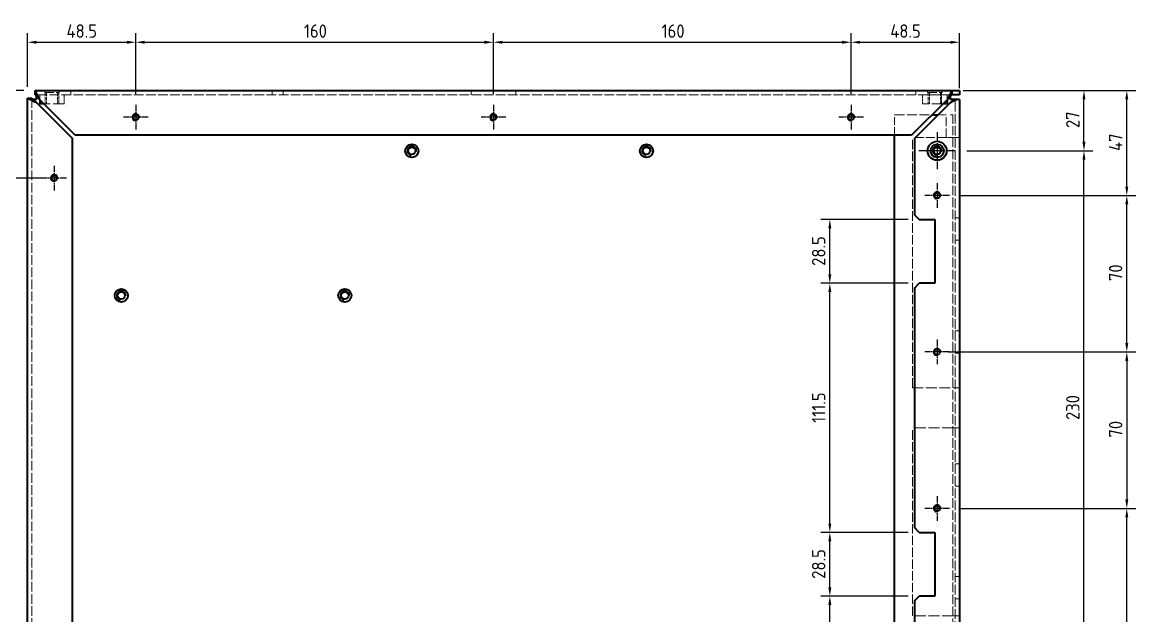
# Model space of a CAD drawing. Header units: millimetres. Extents: x 0 to 2378, y 0 to 1682.
# Drawn here: x 448.2 to 946.3, y 1001.7 to 1267.2 of the extents above; entities that cross this region are included whole.
import ezdxf

# ---------------------------------------------------------------- set-up
doc = ezdxf.new("R2010")
doc.units = ezdxf.units.MM
doc.header["$LTSCALE"] = 2
doc.linetypes.add('CHAIN', pattern=[0.3543, 0.2362, -0.0295, 0.0591, -0.0295])
doc.linetypes.add('DASHED', pattern=[0.2067, 0.1654, -0.0413])
for name, color, linetype, lineweight in [('가려진 것(ISO)', 2, 'DASHED', 18), ('가시적인 것(ISO)', 3, 'Continuous', 40), ('가시적인 좁은 것(ISO)', 3, 'Continuous', 35), ('중심 표식(ISO)', 1, 'Continuous', 25), ('치수(ISO)', 2, 'Continuous', 25)]:
    doc.layers.add(name, color=color, linetype=linetype, lineweight=lineweight)
doc.styles.add('치수 텍스트_PSTEK_POSCO', font='isocp.shx')
doc.dimstyles.new('치수_PSTEK_POSCO', dxfattribs={"dimscale": 2, "dimtxt": 3, "dimasz": 2, "dimexe": 2, "dimexo": 2.5, "dimgap": 1, "dimtad": 1, "dimrnd": 1e-08, "dimdsep": 46, "dimtxsty": '치수 텍스트_PSTEK_POSCO', "dimcen": 0.09, "dimdle": 10, "dimclrd": 7, "dimclre": 7, "dimclrt": 2, "dimadec": 1, "dimazin": 2, "dimtfac": 1, "dimtmove": 0, "dimatfit": 3, "dimfxl": 0, "dimtolj": 1, "dimlwd": -1, "dimlwe": -1, "dimarcsym": 0})

# ---------------------------------------------------------------- blocks, each defined once
blk = doc.blocks.new('*D30')
at = {"layer": 'Defpoints', "color": 0, "transparency": 16777216}
for p in [(416.75, 1197.5), (462.47, 1197.5), (456.97, 995)]:
    blk.add_point(p, dxfattribs=at)
at = {"layer": '치수(ISO)', "color": 7, "transparency": 16777216}
for p, q in [((457.47, 1197.5), (412.75, 1197.5)), ((416.75, 999), (416.75, 1193.5)), ((451.97, 995), (412.75, 995))]:
    blk.add_line(p, q, dxfattribs=at)
for points in [[(416.08, 1193.5), (417.42, 1193.5), (416.75, 1197.5)], [(416.08, 999), (417.42, 999), (416.75, 995)]]:
    blk.add_solid(points, dxfattribs=at)
at = {"layer": '치수(ISO)', "color": 2, "transparency": 16777216, "insert": (411.75, 1087.66), "char_height": 6, "attachment_point": 4, "rotation": 90, "style": '치수 텍스트_PSTEK_POSCO'}
blk.add_mtext('\\A1;202.5', dxfattribs=at)
blk = doc.blocks.new('*D31')
at = {"layer": 'Defpoints', "color": 0, "transparency": 16777216}
for p in [(416.75, 1236.75), (453.88, 1236.75), (462.47, 1197.5)]:
    blk.add_point(p, dxfattribs=at)
at = {"layer": '치수(ISO)', "color": 7, "transparency": 16777216}
for p, q in [((448.88, 1236.75), (412.75, 1236.75)), ((416.75, 1201.5), (416.75, 1232.75)), ((457.47, 1197.5), (412.75, 1197.5))]:
    blk.add_line(p, q, dxfattribs=at)
for points in [[(416.08, 1232.75), (417.42, 1232.75), (416.75, 1236.75)], [(416.08, 1201.5), (417.42, 1201.5), (416.75, 1197.5)]]:
    blk.add_solid(points, dxfattribs=at)
at = {"layer": '치수(ISO)', "color": 2, "transparency": 16777216, "insert": (411.75, 1208.61), "char_height": 6, "attachment_point": 4, "rotation": 90, "style": '치수 텍스트_PSTEK_POSCO'}
blk.add_mtext('\\A1;39.25', dxfattribs=at)
blk = doc.blocks.new('*D32')
at = {"layer": 'Defpoints', "color": 0, "transparency": 16777216}
for p in [(498.97, 1258.29), (450.47, 1233.33), (498.97, 1230.25)]:
    blk.add_point(p, dxfattribs=at)
at = {"layer": '치수(ISO)', "color": 7, "transparency": 16777216}
for p, q in [((450.47, 1238.33), (450.47, 1262.29)), ((498.97, 1235.25), (498.97, 1262.29)), ((454.47, 1258.29), (494.97, 1258.29))]:
    blk.add_line(p, q, dxfattribs=at)
for points in [[(454.47, 1258.95), (454.47, 1257.62), (450.47, 1258.29)], [(494.97, 1258.95), (494.97, 1257.62), (498.97, 1258.29)]]:
    blk.add_solid(points, dxfattribs=at)
at = {"layer": '치수(ISO)', "color": 2, "transparency": 16777216, "insert": (467.98, 1263.29), "char_height": 6, "attachment_point": 4, "style": '치수 텍스트_PSTEK_POSCO'}
blk.add_mtext('\\A1;48.5', dxfattribs=at)
blk = doc.blocks.new('*D33')
at = {"layer": 'Defpoints', "color": 0, "transparency": 16777216}
for p in [(658.97, 1258.29), (498.97, 1230.25), (658.97, 1230.25)]:
    blk.add_point(p, dxfattribs=at)
at = {"layer": '치수(ISO)', "color": 7, "transparency": 16777216}
for p, q in [((498.97, 1235.25), (498.97, 1262.29)), ((658.97, 1235.25), (658.97, 1262.29)), ((502.97, 1258.29), (654.97, 1258.29))]:
    blk.add_line(p, q, dxfattribs=at)
for points in [[(502.97, 1258.95), (502.97, 1257.62), (498.97, 1258.29)], [(654.97, 1258.95), (654.97, 1257.62), (658.97, 1258.29)]]:
    blk.add_solid(points, dxfattribs=at)
at = {"layer": '치수(ISO)', "color": 2, "transparency": 16777216, "insert": (574.19, 1263.29), "char_height": 6, "attachment_point": 4, "style": '치수 텍스트_PSTEK_POSCO'}
blk.add_mtext('\\A1;160', dxfattribs=at)
blk = doc.blocks.new('*D34')
at = {"layer": 'Defpoints', "color": 0, "transparency": 16777216}
for p in [(818.97, 1258.29), (658.97, 1230.25), (818.97, 1230.25)]:
    blk.add_point(p, dxfattribs=at)
at = {"layer": '치수(ISO)', "color": 7, "transparency": 16777216}
for p, q in [((658.97, 1235.25), (658.97, 1262.29)), ((818.97, 1235.25), (818.97, 1262.29)), ((662.97, 1258.29), (814.97, 1258.29))]:
    blk.add_line(p, q, dxfattribs=at)
for points in [[(662.97, 1258.95), (662.97, 1257.62), (658.97, 1258.29)], [(814.97, 1258.95), (814.97, 1257.62), (818.97, 1258.29)]]:
    blk.add_solid(points, dxfattribs=at)
at = {"layer": '치수(ISO)', "color": 2, "transparency": 16777216, "insert": (734.19, 1263.29), "char_height": 6, "attachment_point": 4, "style": '치수 텍스트_PSTEK_POSCO'}
blk.add_mtext('\\A1;160', dxfattribs=at)
blk = doc.blocks.new('*D35')
at = {"layer": 'Defpoints', "color": 0, "transparency": 16777216}
for p in [(867.47, 1258.29), (867.47, 1232.75), (818.97, 1230.25)]:
    blk.add_point(p, dxfattribs=at)
at = {"layer": '치수(ISO)', "color": 7, "transparency": 16777216}
for p, q in [((818.97, 1235.25), (818.97, 1262.29)), ((867.47, 1237.75), (867.47, 1262.29)), ((822.97, 1258.29), (863.47, 1258.29))]:
    blk.add_line(p, q, dxfattribs=at)
for points in [[(822.97, 1258.95), (822.97, 1257.62), (818.97, 1258.29)], [(863.47, 1258.95), (863.47, 1257.62), (867.47, 1258.29)]]:
    blk.add_solid(points, dxfattribs=at)
at = {"layer": '치수(ISO)', "color": 2, "transparency": 16777216, "insert": (836.52, 1263.29), "char_height": 6, "attachment_point": 4, "style": '치수 텍스트_PSTEK_POSCO'}
blk.add_mtext('\\A1;48.5', dxfattribs=at)
blk = doc.blocks.new('*D36')
at = {"layer": 'Defpoints', "color": 0, "transparency": 16777216}
for p in [(864.06, 1236.75), (923.17, 1236.75), (865.72, 1209.75)]:
    blk.add_point(p, dxfattribs=at)
at = {"layer": '치수(ISO)', "color": 7, "transparency": 16777216}
for p, q in [((869.06, 1236.75), (927.17, 1236.75)), ((923.17, 1213.75), (923.17, 1232.75)), ((870.72, 1209.75), (927.17, 1209.75))]:
    blk.add_line(p, q, dxfattribs=at)
for points in [[(922.5, 1232.75), (923.83, 1232.75), (923.17, 1236.75)], [(922.5, 1213.75), (923.83, 1213.75), (923.17, 1209.75)]]:
    blk.add_solid(points, dxfattribs=at)
at = {"layer": '치수(ISO)', "color": 2, "transparency": 16777216, "insert": (918.17, 1219.89), "char_height": 6, "attachment_point": 4, "rotation": 90, "style": '치수 텍스트_PSTEK_POSCO'}
blk.add_mtext('\\A1;27', dxfattribs=at)
blk = doc.blocks.new('*D38')
at = {"layer": 'Defpoints', "color": 0, "transparency": 16777216}
for p in [(864.06, 1236.75), (942.33, 1236.75), (862.97, 1189.75)]:
    blk.add_point(p, dxfattribs=at)
at = {"layer": '치수(ISO)', "color": 7, "transparency": 16777216}
for p, q in [((869.06, 1236.75), (946.33, 1236.75)), ((942.33, 1193.75), (942.33, 1232.75)), ((867.97, 1189.75), (946.33, 1189.75))]:
    blk.add_line(p, q, dxfattribs=at)
for points in [[(941.66, 1232.75), (942.99, 1232.75), (942.33, 1236.75)], [(941.66, 1193.75), (942.99, 1193.75), (942.33, 1189.75)]]:
    blk.add_solid(points, dxfattribs=at)
at = {"layer": '치수(ISO)', "color": 2, "transparency": 16777216, "insert": (937.33, 1209.67), "char_height": 6, "attachment_point": 4, "rotation": 90, "style": '치수 텍스트_PSTEK_POSCO'}
blk.add_mtext('\\A1;47', dxfattribs=at)
blk = doc.blocks.new('*D39')
at = {"layer": 'Defpoints', "color": 0, "transparency": 16777216}
for p in [(862.97, 1189.75), (942.33, 1189.75), (857.47, 1119.75)]:
    blk.add_point(p, dxfattribs=at)
at = {"layer": '치수(ISO)', "color": 7, "transparency": 16777216}
for p, q in [((867.97, 1189.75), (946.33, 1189.75)), ((942.33, 1123.75), (942.33, 1185.75)), ((862.47, 1119.75), (946.33, 1119.75))]:
    blk.add_line(p, q, dxfattribs=at)
for points in [[(941.66, 1185.75), (942.99, 1185.75), (942.33, 1189.75)], [(941.66, 1123.75), (942.99, 1123.75), (942.33, 1119.75)]]:
    blk.add_solid(points, dxfattribs=at)
at = {"layer": '치수(ISO)', "color": 2, "transparency": 16777216, "insert": (937.33, 1151.46), "char_height": 6, "attachment_point": 4, "rotation": 90, "style": '치수 텍스트_PSTEK_POSCO'}
blk.add_mtext('\\A1;70', dxfattribs=at)
blk = doc.blocks.new('*D40')
at = {"layer": 'Defpoints', "color": 0, "transparency": 16777216}
for p in [(862.97, 1049.75), (942.33, 1049.75), (862.97, 894.75)]:
    blk.add_point(p, dxfattribs=at)
at = {"layer": '치수(ISO)', "color": 7, "transparency": 16777216}
for p, q in [((867.97, 1049.75), (946.33, 1049.75)), ((942.33, 898.75), (942.33, 1045.75)), ((867.97, 894.75), (946.33, 894.75))]:
    blk.add_line(p, q, dxfattribs=at)
for points in [[(941.66, 1045.75), (942.99, 1045.75), (942.33, 1049.75)], [(941.66, 898.75), (942.99, 898.75), (942.33, 894.75)]]:
    blk.add_solid(points, dxfattribs=at)
at = {"layer": '치수(ISO)', "color": 2, "transparency": 16777216, "insert": (937.33, 967.34), "char_height": 6, "attachment_point": 4, "rotation": 90, "style": '치수 텍스트_PSTEK_POSCO'}
blk.add_mtext('\\A1;155', dxfattribs=at)
blk = doc.blocks.new('*D80')
at = {"layer": 'Defpoints', "color": 0, "transparency": 16777216}
for p in [(453.88, 1236.75), (390.78, 353.25), (453.88, 353.25)]:
    blk.add_point(p, dxfattribs=at)
at = {"layer": '치수(ISO)', "color": 7, "transparency": 16777216}
for p, q in [((448.88, 1236.75), (386.78, 1236.75)), ((390.78, 1232.75), (390.78, 357.25)), ((448.88, 353.25), (386.78, 353.25))]:
    blk.add_line(p, q, dxfattribs=at)
for points in [[(390.11, 1232.75), (391.44, 1232.75), (390.78, 1236.75)], [(390.11, 357.25), (391.44, 357.25), (390.78, 353.25)]]:
    blk.add_solid(points, dxfattribs=at)
at = {"layer": '치수(ISO)', "color": 2, "transparency": 16777216, "insert": (385.78, 786.47), "char_height": 6, "attachment_point": 4, "rotation": 90, "style": '치수 텍스트_PSTEK_POSCO'}
blk.add_mtext('\\A1;883.5', dxfattribs=at)
blk = doc.blocks.new('*D149')
at = {"layer": 'Defpoints', "color": 0, "transparency": 16777216}
for p in [(862.97, 1119.75), (862.97, 1049.75), (942.33, 1049.75)]:
    blk.add_point(p, dxfattribs=at)
at = {"layer": '치수(ISO)', "color": 7, "transparency": 16777216}
for p, q in [((867.97, 1119.75), (946.33, 1119.75)), ((942.33, 1115.75), (942.33, 1053.75)), ((867.97, 1049.75), (946.33, 1049.75))]:
    blk.add_line(p, q, dxfattribs=at)
for points in [[(941.66, 1115.75), (942.99, 1115.75), (942.33, 1119.75)], [(941.66, 1053.75), (942.99, 1053.75), (942.33, 1049.75)]]:
    blk.add_solid(points, dxfattribs=at)
at = {"layer": '치수(ISO)', "color": 2, "transparency": 16777216, "insert": (937.33, 1081.44), "char_height": 6, "attachment_point": 4, "rotation": 90, "style": '치수 텍스트_PSTEK_POSCO'}
blk.add_mtext('\\A1;70', dxfattribs=at)
blk = doc.blocks.new('*D153')
at = {"layer": 'Defpoints', "color": 0, "transparency": 16777216}
for p in [(865.72, 1209.75), (923.17, 1209.75), (865.72, 979.75)]:
    blk.add_point(p, dxfattribs=at)
at = {"layer": '치수(ISO)', "color": 7, "transparency": 16777216}
for p, q in [((870.72, 1209.75), (927.17, 1209.75)), ((923.17, 983.75), (923.17, 1205.75)), ((870.72, 979.75), (927.17, 979.75))]:
    blk.add_line(p, q, dxfattribs=at)
for points in [[(922.5, 1205.75), (923.83, 1205.75), (923.17, 1209.75)], [(922.5, 983.75), (923.83, 983.75), (923.17, 979.75)]]:
    blk.add_solid(points, dxfattribs=at)
at = {"layer": '치수(ISO)', "color": 2, "transparency": 16777216, "insert": (918.17, 1089.29), "char_height": 6, "attachment_point": 4, "rotation": 90, "style": '치수 텍스트_PSTEK_POSCO'}
blk.add_mtext('\\A1;230', dxfattribs=at)
blk = doc.blocks.new('*D166')
at = {"layer": 'Defpoints', "color": 0, "transparency": 16777216}
for p in [(809.47, 1010.5), (849.47, 1010.5), (849.47, 934)]:
    blk.add_point(p, dxfattribs=at)
at = {"layer": '치수(ISO)', "color": 7, "transparency": 16777216}
for p, q in [((844.47, 1010.5), (805.47, 1010.5)), ((809.47, 938), (809.47, 1006.5)), ((844.47, 934), (805.47, 934))]:
    blk.add_line(p, q, dxfattribs=at)
for points in [[(808.8, 1006.5), (810.14, 1006.5), (809.47, 1010.5)], [(808.8, 938), (810.14, 938), (809.47, 934)]]:
    blk.add_solid(points, dxfattribs=at)
at = {"layer": '치수(ISO)', "color": 2, "transparency": 16777216, "insert": (804.47, 965.84), "char_height": 6, "attachment_point": 4, "rotation": 90, "style": '치수 텍스트_PSTEK_POSCO'}
blk.add_mtext('\\A1;76.5', dxfattribs=at)
blk = doc.blocks.new('*D167')
at = {"layer": 'Defpoints', "color": 0, "transparency": 16777216}
for p in [(809.47, 1039), (849.47, 1039), (849.47, 1010.5)]:
    blk.add_point(p, dxfattribs=at)
at = {"layer": '치수(ISO)', "color": 7, "transparency": 16777216}
for p, q in [((844.47, 1039), (805.47, 1039)), ((809.47, 1014.5), (809.47, 1035)), ((844.47, 1010.5), (805.47, 1010.5))]:
    blk.add_line(p, q, dxfattribs=at)
for points in [[(808.8, 1035), (810.14, 1035), (809.47, 1039)], [(808.8, 1014.5), (810.14, 1014.5), (809.47, 1010.5)]]:
    blk.add_solid(points, dxfattribs=at)
at = {"layer": '치수(ISO)', "color": 2, "transparency": 16777216, "insert": (804.47, 1018.26), "char_height": 6, "attachment_point": 4, "rotation": 90, "style": '치수 텍스트_PSTEK_POSCO'}
blk.add_mtext('\\A1;28.5', dxfattribs=at)
blk = doc.blocks.new('*D168')
at = {"layer": 'Defpoints', "color": 0, "transparency": 16777216}
for p in [(809.47, 1150.5), (849.47, 1150.5), (849.47, 1039)]:
    blk.add_point(p, dxfattribs=at)
at = {"layer": '치수(ISO)', "color": 7, "transparency": 16777216}
for p, q in [((844.47, 1150.5), (805.47, 1150.5)), ((809.47, 1043), (809.47, 1146.5)), ((844.47, 1039), (805.47, 1039))]:
    blk.add_line(p, q, dxfattribs=at)
for points in [[(808.8, 1146.5), (810.14, 1146.5), (809.47, 1150.5)], [(808.8, 1043), (810.14, 1043), (809.47, 1039)]]:
    blk.add_solid(points, dxfattribs=at)
at = {"layer": '치수(ISO)', "color": 2, "transparency": 16777216, "insert": (804.47, 1088.04), "char_height": 6, "attachment_point": 4, "rotation": 90, "style": '치수 텍스트_PSTEK_POSCO'}
blk.add_mtext('\\A1;111.5', dxfattribs=at)
blk = doc.blocks.new('*D169')
at = {"layer": 'Defpoints', "color": 0, "transparency": 16777216}
for p in [(809.47, 1179), (849.47, 1179), (849.47, 1150.5)]:
    blk.add_point(p, dxfattribs=at)
at = {"layer": '치수(ISO)', "color": 7, "transparency": 16777216}
for p, q in [((844.47, 1179), (805.47, 1179)), ((809.47, 1154.5), (809.47, 1175)), ((844.47, 1150.5), (805.47, 1150.5))]:
    blk.add_line(p, q, dxfattribs=at)
for points in [[(808.8, 1175), (810.14, 1175), (809.47, 1179)], [(808.8, 1154.5), (810.14, 1154.5), (809.47, 1150.5)]]:
    blk.add_solid(points, dxfattribs=at)
at = {"layer": '치수(ISO)', "color": 2, "transparency": 16777216, "insert": (804.47, 1158.26), "char_height": 6, "attachment_point": 4, "rotation": 90, "style": '치수 텍스트_PSTEK_POSCO'}
blk.add_mtext('\\A1;28.5', dxfattribs=at)

msp = doc.modelspace()

# ---------------------------------------------------------------- linework, layer by layer
at = {"layer": '가려진 것(ISO)', "ltscale": 1.904597}
for p, q in [((454.47, 1234.745), (454.47, 1236.745)), ((469.97, 1236.745), (469.97, 1234.745)), ((559.97, 1236.745), (559.97, 1234.745)), ((564.97, 1234.745), (564.97, 1236.745)), ((648.97, 1236.745), (648.97, 1234.745)), ((668.97, 1236.745), (668.97, 1234.745)), ((847.97, 1236.745), (847.97, 1234.745)), ((863.47, 1234.745), (863.47, 1236.745)), ((452.47, 1232.745), (450.47, 1232.745)), ((867.47, 1215.745), (865.47, 1215.745)), ((865.47, 1179.745), (867.47, 1179.745)), ((865.47, 1169.745), (867.47, 1169.745)), ((865.47, 1129.245), (867.47, 1129.245)), ((865.47, 1119.245), (867.47, 1119.245)), ((865.47, 1103.745), (867.47, 1103.745)), ((867.47, 1085.745), (865.47, 1085.745)), ((865.47, 1069.745), (867.47, 1069.745)), ((865.47, 1059.745), (867.47, 1059.745)), ((865.47, 1019.245), (867.47, 1019.245)), ((865.47, 1009.245), (867.47, 1009.245)), ((865.47, 1001.745), (867.47, 1001.745))]:
    msp.add_line(p, q, dxfattribs=at)
at = {"layer": '가려진 것(ISO)', "ltscale": 0.952248}
for p, q in [((458.22, 1235.745), (458.22, 1236.745)), ((464.72, 1235.745), (464.72, 1236.745)), ((853.22, 1235.745), (853.22, 1236.745)), ((859.72, 1235.745), (859.72, 1236.745))]:
    msp.add_line(p, q, dxfattribs=at)
at = {"layer": '가려진 것(ISO)', "ltscale": 12.349028}
for p, q in [((458.22, 1235.745), (464.72, 1235.745)), ((853.22, 1235.745), (859.72, 1235.745))]:
    msp.add_line(p, q, dxfattribs=at)
at = {"layer": '가려진 것(ISO)', "ltscale": 4.761642}
for p, q in [((458.47, 1235.745), (458.47, 1230.745)), ((459.012, 1235.745), (459.012, 1230.745)), ((463.929, 1235.745), (463.929, 1230.745)), ((464.47, 1230.745), (464.47, 1235.745)), ((853.47, 1235.745), (853.47, 1230.745)), ((854.012, 1235.745), (854.012, 1230.745)), ((858.929, 1235.745), (858.929, 1230.745)), ((859.47, 1230.745), (859.47, 1235.745))]:
    msp.add_line(p, q, dxfattribs=at)
at = {"layer": '가려진 것(ISO)', "ltscale": 13.090355}
msp.add_line((452.47, 1233.331), (452.47, 356.659), dxfattribs=at)
at = {"layer": '가려진 것(ISO)', "ltscale": 1.495845}
for p, q in [((453.056, 1232.745), (452.47, 1232.745)), ((454.47, 1234.159), (454.47, 1234.745)), ((863.47, 1234.159), (863.47, 1234.745))]:
    msp.add_line(p, q, dxfattribs=at)
at = {"layer": '가려진 것(ISO)', "ltscale": 13.055139}
msp.add_line((864.056, 1234.745), (453.884, 1234.745), dxfattribs=at)
at = {"layer": '가려진 것(ISO)', "ltscale": 1.986295}
for p, q in [((455.97, 1234.745), (455.97, 1232.659)), ((861.97, 1234.745), (861.97, 1232.659))]:
    msp.add_line(p, q, dxfattribs=at)
at = {"layer": '가려진 것(ISO)', "ltscale": 15.173324}
for p, q in [((466.97, 1230.745), (457.884, 1230.745)), ((860.056, 1230.745), (850.97, 1230.745))]:
    msp.add_line(p, q, dxfattribs=at)
at = {"layer": '가려진 것(ISO)', "ltscale": 3.809293}
for p, q in [((466.97, 1234.745), (466.97, 1230.745)), ((850.97, 1234.745), (850.97, 1230.745))]:
    msp.add_line(p, q, dxfattribs=at)
at = {"layer": '가려진 것(ISO)', "ltscale": 13.072862}
msp.add_line((865.47, 357.245), (865.47, 1232.745), dxfattribs=at)
at = {"layer": '가려진 것(ISO)', "ltscale": 13.373477}
msp.add_line((838.47, 1225.745), (855.056, 1225.745), dxfattribs=at)
at = {"layer": '가려진 것(ISO)', "ltscale": 10.885341}
msp.add_line((838.47, 1216.745), (838.47, 1225.745), dxfattribs=at)
at = {"layer": '가려진 것(ISO)', "ltscale": 3.414818}
msp.add_line((857.884, 1225.745), (861.47, 1225.745), dxfattribs=at)
at = {"layer": '가려진 것(ISO)', "ltscale": 12.094824}
for p, q in [((861.47, 1215.745), (861.47, 1225.745)), ((864.47, 1225.745), (864.47, 1215.745)), ((861.47, 1215.745), (846.47, 1215.745))]:
    msp.add_line(p, q, dxfattribs=at)
at = {"layer": '가려진 것(ISO)', "ltscale": 0.997197}
msp.add_line((863.47, 1225.745), (864.47, 1225.745), dxfattribs=at)
at = {"layer": '가려진 것(ISO)', "ltscale": 12.901145}
msp.add_line((846.47, 1103.745), (846.47, 1215.745), dxfattribs=at)
at = {"layer": '가려진 것(ISO)', "ltscale": 2.856945}
msp.add_line((864.47, 1215.745), (861.47, 1215.745), dxfattribs=at)
at = {"layer": '가려진 것(ISO)', "ltscale": 1.994494}
for p, q in [((864.47, 1215.745), (865.47, 1215.745)), ((865.47, 1103.745), (864.47, 1103.745)), ((864.47, 1085.745), (865.47, 1085.745)), ((865.47, 1001.745), (864.47, 1001.745))]:
    msp.add_line(p, q, dxfattribs=at)
at = {"layer": '가려진 것(ISO)', "ltscale": 13.019722}
msp.add_line((864.47, 1215.745), (864.47, 483.745), dxfattribs=at)
at = {"layer": '가려진 것(ISO)', "ltscale": 14.513788}
for p, q in [((846.47, 1103.745), (864.47, 1103.745)), ((864.47, 1085.745), (846.47, 1085.745)), ((864.47, 1001.745), (846.47, 1001.745))]:
    msp.add_line(p, q, dxfattribs=at)
at = {"layer": '가려진 것(ISO)', "ltscale": 12.699565}
msp.add_line((846.47, 1001.745), (846.47, 1085.745), dxfattribs=at)
at = {"layer": '가시적인 것(ISO)'}
for p, q in [((453.884, 1236.745), (864.056, 1236.745)), ((453.884, 1234.745), (453.884, 1236.745)), ((864.056, 1236.745), (867.47, 1236.745)), ((867.47, 1236.745), (867.47, 1234.745)), ((450.47, 356.659), (450.47, 1233.331)), ((450.47, 1233.331), (452.47, 1233.331)), ((452.47, 1233.331), (454.47, 1231.331)), ((454.47, 1232.745), (453.056, 1232.745)), ((453.884, 1234.745), (455.884, 1232.745)), ((454.47, 1232.745), (454.47, 1234.159)), ((454.47, 1231.331), (470.47, 1215.331)), ((471.884, 1216.745), (455.884, 1232.745)), ((455.97, 1232.659), (455.97, 1230.745)), ((457.884, 1230.745), (455.97, 1230.745)), ((862.056, 1232.745), (846.056, 1216.745)), ((847.47, 1215.331), (863.47, 1231.331)), ((861.97, 1230.745), (860.056, 1230.745)), ((861.97, 1232.659), (861.97, 1230.745)), ((864.056, 1234.745), (862.056, 1232.745)), ((863.47, 1232.745), (863.47, 1234.159)), ((863.47, 1231.331), (864.884, 1232.745)), ((864.884, 1232.745), (863.47, 1232.745)), ((867.47, 1234.745), (864.056, 1234.745)), ((867.47, 1232.745), (866.299, 1232.745)), ((867.47, 1232.745), (867.47, 357.245)), ((855.056, 1225.745), (857.884, 1225.745)), ((846.056, 1216.745), (471.884, 1216.745)), ((838.47, 473.745), (838.47, 1216.745)), ((470.47, 1215.331), (470.47, 374.659)), ((847.47, 1180.995), (847.47, 1215.331)), ((849.47, 1178.995), (847.47, 1180.995)), ((849.47, 1178.995), (856.47, 1178.995)), ((856.47, 1178.995), (856.47, 1150.495)), ((847.47, 1148.495), (849.47, 1150.495)), ((847.47, 1040.995), (847.47, 1148.495)), ((856.47, 1150.495), (849.47, 1150.495)), ((849.47, 1038.995), (847.47, 1040.995)), ((849.47, 1038.995), (856.47, 1038.995)), ((856.47, 1038.995), (856.47, 1010.495)), ((847.47, 1008.495), (849.47, 1010.495)), ((847.47, 935.995), (847.47, 1008.495)), ((856.47, 1010.495), (849.47, 1010.495))]:
    msp.add_line(p, q, dxfattribs=at)
for centre, radius in [((498.97, 1224.745), 1.23), ((658.97, 1224.745), 1.23), ((818.97, 1224.745), 1.23), ((622.47, 1209.745), 2.95), ((622.47, 1209.745), 1.621), ((727.47, 1209.745), 2.95), ((727.47, 1209.745), 1.621), ((857.47, 1209.745), 4.25), ((857.47, 1209.745), 2.95), ((857.47, 1209.745), 1.621), ((462.47, 1197.495), 1.23), ((857.47, 1189.745), 1.23), ((492.47, 1144.995), 2.95), ((492.47, 1144.995), 1.621), ((592.47, 1144.995), 2.95), ((592.47, 1144.995), 1.621), ((857.47, 1119.745), 1.23), ((857.47, 1049.745), 1.23)]:
    msp.add_circle(centre, radius, dxfattribs=at)
for points, knots in [([(455.884, 1232.745), (455.257, 1234), (454.637, 1235.239), (454.268, 1235.978), (454.021, 1236.472), (453.939, 1236.636), (453.884, 1236.745)], [-1.5707963, -1.5707963, -1.5707963, -1.5707963, -0.629655, -0.629655, -0.629655, 0, 0, 0, 0]), ([(864.056, 1236.745), (863.93, 1236.493), (863.741, 1236.115), (863.234, 1235.101), (862.895, 1234.422), (862.476, 1233.585), (862.056, 1232.745)], [0, 0, 0, 0, 0.9411413, 0.9411413, 0.9411413, 1.5707963, 1.5707963, 1.5707963, 1.5707963]), ([(450.47, 1233.331), (450.722, 1233.205), (451.101, 1233.016), (452.115, 1232.509), (452.793, 1232.169), (453.631, 1231.751), (454.47, 1231.331)], [0, 0, 0, 0, 0.9411413, 0.9411413, 0.9411413, 1.5707963, 1.5707963, 1.5707963, 1.5707963]), ([(866.299, 1232.745), (866.063, 1232.745), (865.827, 1232.745), (865.356, 1232.745), (865.12, 1232.745), (864.884, 1232.745)], [0, 0, 0, 0, 0.1, 0.1, 0.2, 0.2, 0.2, 0.2])]:
    msp.add_open_spline(points, degree=3, knots=knots, dxfattribs=at)
for points in [[(864.056, 1236.745), (864.056, 1236.078), (864.056, 1235.412), (864.056, 1234.745)], [(863.47, 1231.331), (864.517, 1231.855), (865.558, 1232.375), (866.299, 1232.745)]]:
    msp.add_open_spline(points, degree=3, dxfattribs=at)
at = {"layer": '가시적인 좁은 것(ISO)'}
for centre, radius in [((498.97, 1224.745), 1.5), ((658.97, 1224.745), 1.5), ((818.97, 1224.745), 1.5), ((622.47, 1209.745), 2), ((727.47, 1209.745), 2), ((857.47, 1209.745), 2), ((462.47, 1197.495), 1.5), ((857.47, 1189.745), 1.5), ((492.47, 1144.995), 2), ((592.47, 1144.995), 2), ((857.47, 1119.745), 1.5), ((857.47, 1049.745), 1.5)]:
    msp.add_arc(centre, radius, 350, 260, dxfattribs=at)
at = {"layer": '중심 표식(ISO)', "linetype": 'CHAIN', "ltscale": 6.111541}
for p, q in [((498.97, 1230.245), (498.97, 1219.245)), ((658.97, 1230.245), (658.97, 1219.245)), ((818.97, 1230.245), (818.97, 1219.245)), ((504.47, 1224.745), (493.47, 1224.745)), ((664.47, 1224.745), (653.47, 1224.745)), ((824.47, 1224.745), (813.47, 1224.745)), ((462.47, 1202.995), (462.47, 1191.995)), ((467.97, 1197.495), (456.97, 1197.495)), ((857.47, 1195.245), (857.47, 1184.245)), ((862.97, 1189.745), (851.97, 1189.745)), ((857.47, 1125.245), (857.47, 1114.245)), ((862.97, 1119.745), (851.97, 1119.745)), ((857.47, 1055.245), (857.47, 1044.245)), ((862.97, 1049.745), (851.97, 1049.745))]:
    msp.add_line(p, q, dxfattribs=at)
at = {"layer": '중심 표식(ISO)', "linetype": 'CHAIN', "ltscale": 9.167361}
for p, q in [((857.47, 1217.995), (857.47, 1201.495)), ((865.72, 1209.745), (849.22, 1209.745))]:
    msp.add_line(p, q, dxfattribs=at)

# ---------------------------------------------------------------- dimensions: what is measured, and where the dimension line sits
at = {"layer": '치수(ISO)', "color": 7}
for base, p1, p2, angle, picture, middle in [((498.97, 1258.286), (450.47, 1233.331), (498.97, 1230.245), 180, '*D32', (474.7, 1258.286)), ((658.97, 1258.286), (498.97, 1230.245), (658.97, 1230.245), 180, '*D33', (578.99, 1258.286)), ((818.97, 1258.286), (658.97, 1230.245), (818.97, 1230.245), 180, '*D34', (738.99, 1258.286)), ((867.47, 1258.286), (818.97, 1230.245), (867.47, 1232.745), 180, '*D35', (843.24, 1258.286)), ((390.777, 353.245), (453.884, 1236.745), (453.884, 353.245), 270, '*D80', (390.777, 794.995)), ((416.75, 1236.745), (462.47, 1197.495), (453.884, 1236.745), 90, '*D31', (416.75, 1217.14)), ((942.326, 1236.745), (862.97, 1189.745), (864.056, 1236.745), 90, '*D38', (942.326, 1213.265)), ((923.168, 1236.745), (865.72, 1209.745), (864.056, 1236.745), 90, '*D36', (923.168, 1223.265)), ((923.168, 1209.745), (865.72, 979.745), (865.72, 1209.745), 90, '*D153', (923.168, 1094.765)), ((416.75, 1197.495), (456.97, 994.995), (462.47, 1197.495), 90, '*D30', (416.75, 1096.265)), ((942.326, 1189.745), (857.47, 1119.745), (862.97, 1189.745), 90, '*D39', (942.326, 1154.765)), ((809.47, 1178.995), (849.47, 1150.495), (849.47, 1178.995), 90, '*D169', (809.47, 1164.765)), ((809.47, 1150.495), (849.47, 1038.995), (849.47, 1150.495), 90, '*D168', (809.47, 1094.765)), ((942.326, 1049.745), (862.97, 1119.745), (862.97, 1049.745), 90, '*D149', (942.326, 1084.745)), ((942.326, 1049.745), (862.97, 894.745), (862.97, 1049.745), 90, '*D40', (942.326, 972.265)), ((809.47, 1038.995), (849.47, 1010.495), (849.47, 1038.995), 90, '*D167', (809.47, 1024.765)), ((809.47, 1010.495), (849.47, 933.995), (849.47, 1010.495), 90, '*D166', (809.47, 972.265))]:
    dim = msp.add_linear_dim(base=base, p1=p1, p2=p2, angle=angle, dimstyle='치수_PSTEK_POSCO', override={"dimdec": 2, "dimtp": 0, "dimtm": 0, "dimtdec": 2, "dimtofl": 0, "dimatfit": 1}, dxfattribs=at)
    dim.commit()
    dim.dimension.update_dxf_attribs({"geometry": picture, "text_midpoint": middle, "dimtype": 160})

doc.saveas('drawing.dxf')
